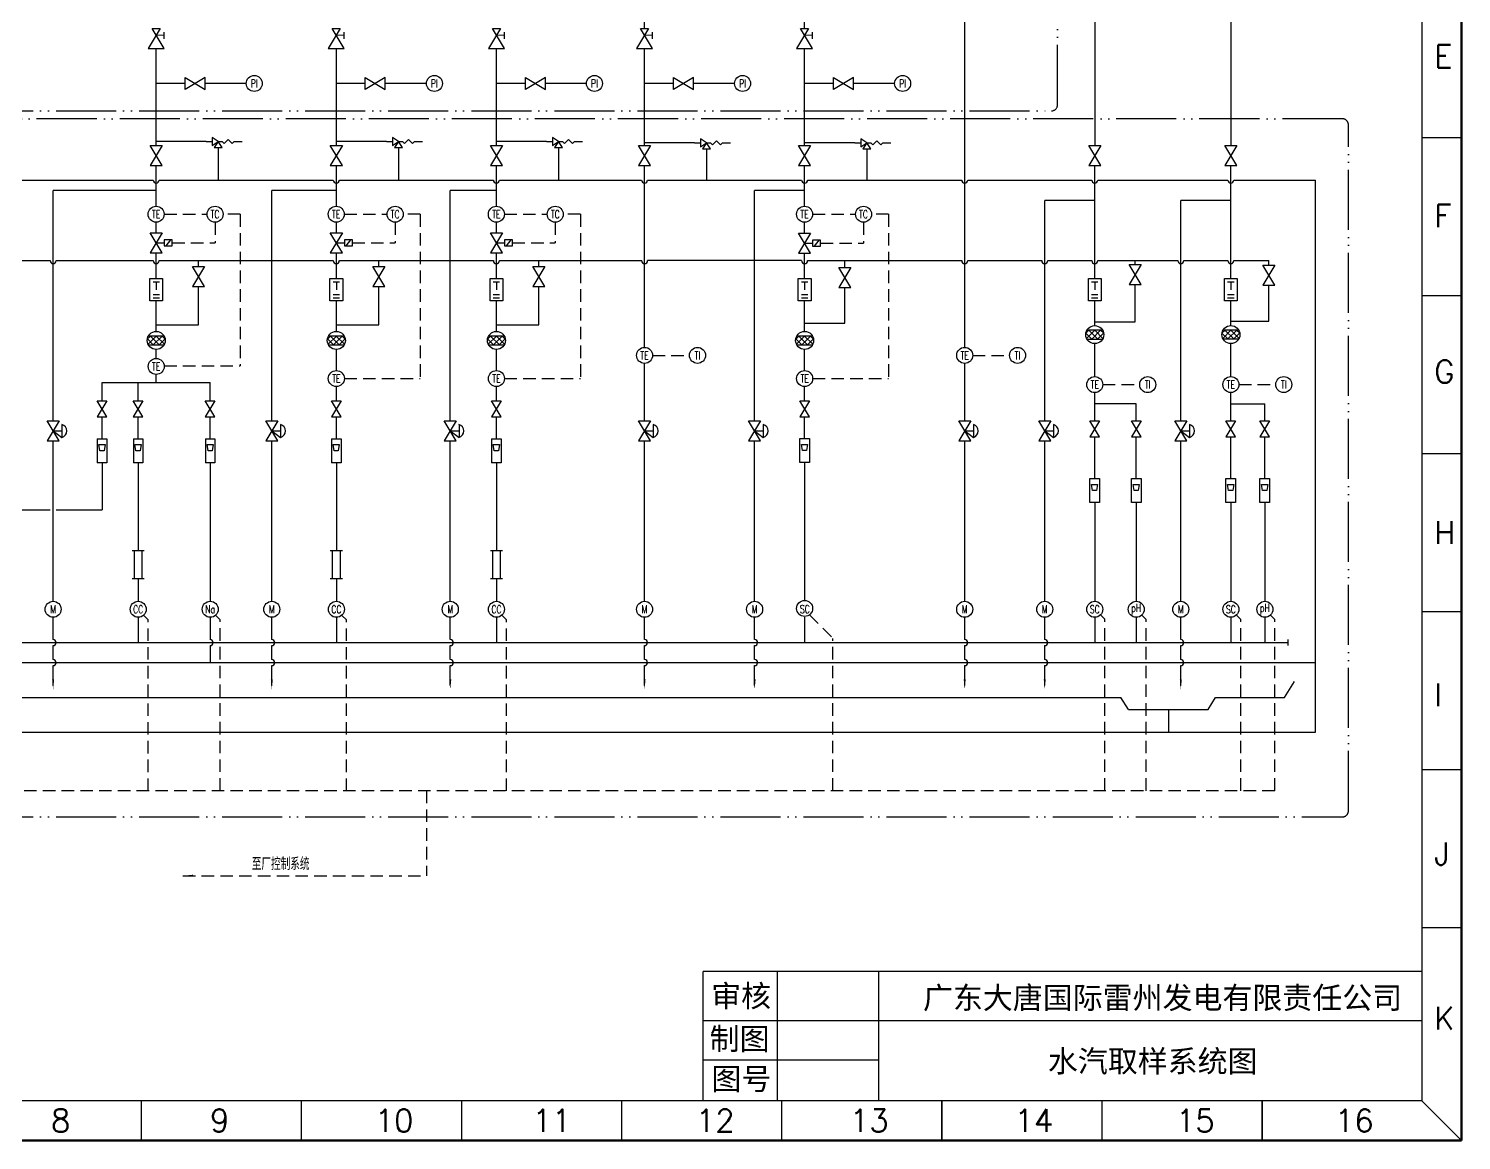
# Model space of a CAD drawing. Extents: x 2841 to 3896, y -1237 to -503.
# Drawn here: x 3323 to 3896, y -1237 to -792 of the extents above; entities that cross this region are included whole.
import ezdxf
from ezdxf.enums import TextEntityAlignment as Align

# ---------------------------------------------------------------- set-up
doc = ezdxf.new("R2010")
doc.units = 0
doc.header["$LTSCALE"] = 10
doc.header["$MEASUREMENT"] = 0
for name, pattern in [('ACAD_ISO05W100', [33, 24, -3, 0, -3, 0, -3]), ('F', [0.75, 0.5, -0.25]), ('K', [2.5, 1.25, -0.25, 0.25, -0.25, 0.25, -0.25])]:
    doc.linetypes.add(name, pattern=pattern)
doc.layers.get('0').update_dxf_attribs({"linetype": 'CONTINUOUS'})
for name, color, linetype in [('01', 7, 'CONTINUOUS'), ('04', 7, 'F'), ('07', 7, 'K'), ('11', 7, 'CONTINUOUS')]:
    doc.layers.add(name, color=color, linetype=linetype)
doc.styles.add('HZ', font='geditxt.shx', dxfattribs={"width": 0.7, "bigfont": 'hztxt1.shx'})
doc.styles.add('样式 1', font='SIMFANG.TTF', dxfattribs={"height": 2})
doc.styles.add('样式 2', font='txt.shx', dxfattribs={"height": 2})

# ---------------------------------------------------------------- blocks, each defined once
blk = doc.blocks.new('SZYF')
for p, q in [((-3, 10), (3, 10)), ((3, 10), (-3, 0)), ((3, 0), (-3, 10)), ((-3, 0), (3, 0))]:
    blk.add_line(p, q)
blk = doc.blocks.new('SLZZ')
for p, q in [((-3, 14), (3, 14)), ((-2, 14), (-2, 0)), ((2, 0), (2, 14)), ((-3, 0), (3, 0))]:
    blk.add_line(p, q)
blk = doc.blocks.new('SJYFL')
for p, q in [((2, 10), (-4, 0)), ((4, 0), (-2, 10)), ((-2, 10), (2, 10)), ((3.79, 8.29), (3.79, 4.89)), ((-4, 0), (4, 0)), ((3.79, 6.65), (0, 6.67))]:
    blk.add_line(p, q)
blk = doc.blocks.new('SAQF')
for p, q in [((-6, 0), (-3, 0)), ((-3, 2), (-3, -2)), ((0, 0), (-3, 2)), ((-3, -2), (0, 0)), ((0, 0), (-2, -3)), ((0, 0), (2, 0)), ((2, -3), (0, 0)), ((2, 0), (3, -1)), ((3, -1), (5, 1)), ((5, 1), (7, -1)), ((7, -1), (8, 0)), ((8, 0), (12, 0)), ((-2, -3), (2, -3)), ((0, -3), (0, -5))]:
    blk.add_line(p, q)

msp = doc.modelspace()

# ---------------------------------------------------------------- linework, layer by layer
at = {"color": 7, "linetype": 'ByBlock', "lineweight": 50}
for p, q in [((3896.23, -503.5), (3896.23, -1236.66)), ((3896.23, -1236.66), (2840.73, -1236.66))]:
    msp.add_line(p, q, dxfattribs=at)
at = {"color": 7, "linetype": 'ByBlock', "lineweight": 30}
for p, q in [((3880.43, -519.3), (3880.43, -1220.86)), ((3880.43, -1169.12), (3593.09, -1169.12)), ((3880.43, -1220.86), (2856.53, -1220.86))]:
    msp.add_line(p, q, dxfattribs=at)
at = {"color": 0}
for p, q in [((3468.88, -835.61), (3468.88, -838.81)), ((3471.28, -837.21), (3468.88, -835.61)), ((3532.88, -835.61), (3532.88, -838.81)), ((3535.28, -837.21), (3532.88, -835.61)), ((3466.48, -837.21), (3468.88, -837.21)), ((3468.88, -838.81), (3471.28, -837.21)), ((3471.28, -837.21), (3469.68, -839.61)), ((3469.68, -839.61), (3472.88, -839.61)), ((3471.28, -837.21), (3472.88, -837.21)), ((3472.88, -839.61), (3471.28, -837.21)), ((3471.28, -839.61), (3471.28, -841.21)), ((3472.88, -837.21), (3473.68, -838.01)), ((3473.68, -838.01), (3475.28, -836.41)), ((3475.28, -836.41), (3476.88, -838.01)), ((3476.88, -838.01), (3477.68, -837.21)), ((3477.68, -837.21), (3480.88, -837.21)), ((3530.48, -837.21), (3532.88, -837.21)), ((3532.88, -838.81), (3535.28, -837.21)), ((3535.28, -837.21), (3533.68, -839.61)), ((3533.68, -839.61), (3536.88, -839.61)), ((3535.28, -837.21), (3536.88, -837.21)), ((3536.88, -839.61), (3535.28, -837.21)), ((3535.28, -839.61), (3535.28, -841.21)), ((3536.88, -837.21), (3537.68, -838.01)), ((3537.68, -838.01), (3539.28, -836.41)), ((3539.28, -836.41), (3540.88, -838.01)), ((3540.88, -838.01), (3541.68, -837.21)), ((3541.68, -837.21), (3544.88, -837.21)), ((3271.67, -852.61), (3373.27, -852.61)), ((3375.67, -852.61), (3445.28, -852.61)), ((3447.68, -852.61), (3509.28, -852.61)), ((3511.68, -852.61), (3568.5, -852.61)), ((3570.9, -852.61), (3632.48, -852.61)), ((3634.88, -852.61), (3696.48, -852.61)), ((3698.88, -852.61), (3748.48, -852.61)), ((3750.88, -852.61), (3802.88, -852.61)), ((3805.28, -852.61), (3837.97, -852.61)), ((3418.29, -948.91), (3423.09, -948.91)), ((3423.09, -948.91), (3418.29, -956.91)), ((3423.09, -956.91), (3418.29, -948.91)), ((3418.29, -956.91), (3423.09, -956.91)), ((3444.08, -1000.8), (3448.88, -1000.8)), ((3444.88, -1000.8), (3444.88, -1012)), ((3448.08, -1012), (3448.08, -1000.8)), ((3444.08, -1012), (3448.88, -1012)), ((3634.26, -1188.7), (3879.95, -1188.7))]:
    msp.add_line(p, q, dxfattribs=at)
at = {"color": 7, "linetype": 'ByBlock', "lineweight": -3}
for p, q in [((3896.23, -835.67), (3880.43, -835.67)), ((3896.23, -898.88), (3880.43, -898.88)), ((3896.23, -962.08), (3880.43, -962.08)), ((3896.23, -1025.28), (3880.43, -1025.28)), ((3896.23, -1088.49), (3880.43, -1088.49)), ((3896.23, -1151.69), (3880.43, -1151.69)), ((3368.48, -1220.86), (3368.48, -1236.66)), ((3432.47, -1220.86), (3432.47, -1236.66)), ((3496.46, -1220.86), (3496.46, -1236.66)), ((3560.46, -1220.86), (3560.46, -1236.66)), ((3624.45, -1220.86), (3624.45, -1236.66)), ((3624.45, -1220.86), (3624.45, -1236.66)), ((3688.44, -1220.86), (3688.44, -1236.66)), ((3688.55, -1220.86), (3688.55, -1236.66)), ((3752.44, -1220.86), (3752.44, -1236.66)), ((3752.54, -1220.86), (3752.54, -1236.66)), ((3816.43, -1220.86), (3816.43, -1236.66)), ((3816.54, -1220.86), (3816.54, -1236.66)), ((3880.43, -1220.86), (3896.23, -1236.66))]:
    msp.add_line(p, q, dxfattribs=at)
at = {"color": 4}
for p, q in [((3271.67, -884.79), (3332.07, -884.79)), ((3334.47, -884.79), (3373.27, -884.79)), ((3375.67, -884.79), (3445.28, -884.79)), ((3391.43, -887.09), (3391.43, -884.79)), ((3447.68, -884.79), (3509.28, -884.79)), ((3463.44, -887.09), (3463.44, -884.79)), ((3511.68, -884.79), (3568.55, -884.79)), ((3527.44, -887.09), (3527.44, -884.79)), ((3632.48, -884.8), (3570.93, -884.8)), ((3634.88, -884.8), (3696.48, -884.8)), ((3649.75, -887.54), (3649.75, -884.8)), ((3698.88, -884.8), (3728.48, -884.8)), ((3730.88, -884.8), (3748.48, -884.8)), ((3750.88, -884.8), (3782.88, -884.8)), ((3765.83, -886.37), (3765.83, -884.8)), ((3785.28, -884.8), (3802.88, -884.8)), ((3805.28, -884.8), (3819.28, -884.8)), ((3819.28, -886.57), (3819.28, -884.8)), ((3391.43, -910.51), (3391.43, -895.09)), ((3463.44, -910.51), (3463.44, -895.09)), ((3527.44, -910.51), (3527.44, -895.09)), ((3649.75, -909.86), (3649.75, -895.54)), ((3765.83, -909.23), (3765.83, -894.37)), ((3819.28, -909.06), (3819.28, -894.57)), ((3374.47, -910.51), (3391.43, -910.51)), ((3446.48, -910.51), (3463.44, -910.51)), ((3510.48, -910.51), (3527.44, -910.51)), ((3633.7, -909.86), (3649.75, -909.86)), ((3749.68, -909.23), (3765.83, -909.23)), ((3804.08, -909.06), (3819.28, -909.06))]:
    msp.add_line(p, q, dxfattribs=at)
at = {"color": 0, "linetype": 'ByBlock', "lineweight": 30}
msp.add_line((3593.09, -1220.86), (3593.09, -1169.12), dxfattribs=at)
at = {"color": 0, "linetype": 'ByBlock'}
for p, q in [((3622.87, -1220.86), (3622.87, -1169.12)), ((3663.39, -1220.86), (3663.39, -1169.12)), ((3593.09, -1188.7), (3880.43, -1188.7)), ((3593.09, -1204.42), (3663.33, -1204.42))]:
    msp.add_line(p, q, dxfattribs=at)
at = {"color": 0, "lineweight": 30}
msp.add_line((3880.43, -1169.12), (3880.43, -1220.86), dxfattribs=at)
at = {"color": 0}
for centre in [(3374.47, -852.61), (3446.47, -852.61), (3510.48, -852.61), (3569.7, -852.61), (3633.68, -852.61), (3697.68, -852.61), (3749.68, -852.61), (3804.08, -852.61)]:
    msp.add_arc(centre, 1.2, 180, 0, dxfattribs=at)
at = {"color": 4}
for centre in [(3333.27, -884.79), (3374.47, -884.79), (3446.47, -884.79), (3510.48, -884.79), (3569.73, -884.8), (3633.68, -884.8), (3697.68, -884.8), (3729.68, -884.8), (3749.68, -884.8), (3784.08, -884.8), (3804.08, -884.8)]:
    msp.add_arc(centre, 1.2, 180, 0, dxfattribs=at)
at = {"layer": '01', "color": 0}
for p, q in [((3837.97, -1073.39), (3837.97, -852.61)), ((3371.91, -900.94), (3371.91, -891.98)), ((3371.91, -891.98), (3377.03, -891.98)), ((3373.19, -893.26), (3375.75, -893.26)), ((3374.47, -893.26), (3374.47, -896.46)), ((3377.03, -891.98), (3377.03, -900.94)), ((3443.92, -900.94), (3443.92, -891.98)), ((3443.92, -891.98), (3449.04, -891.98)), ((3445.2, -893.26), (3447.76, -893.26)), ((3446.48, -893.26), (3446.48, -896.46)), ((3449.04, -891.98), (3449.04, -900.94)), ((3507.92, -900.94), (3507.92, -891.98)), ((3507.92, -891.98), (3513.04, -891.98)), ((3509.2, -893.26), (3511.76, -893.26)), ((3510.48, -893.26), (3510.48, -896.46)), ((3513.04, -891.98), (3513.04, -900.94)), ((3631.14, -900.94), (3631.14, -891.98)), ((3631.14, -891.98), (3636.26, -891.98)), ((3632.42, -893.26), (3634.98, -893.26)), ((3633.7, -893.26), (3633.7, -896.46)), ((3636.26, -891.98), (3636.26, -900.94)), ((3747.12, -900.94), (3747.12, -891.98)), ((3747.12, -891.98), (3752.24, -891.98)), ((3748.4, -893.26), (3750.96, -893.26)), ((3749.68, -893.26), (3749.68, -896.46)), ((3752.24, -891.98), (3752.24, -900.94)), ((3801.52, -900.94), (3801.52, -891.98)), ((3801.52, -891.98), (3806.64, -891.98)), ((3802.8, -893.26), (3805.36, -893.26)), ((3804.08, -893.26), (3804.08, -896.46)), ((3806.64, -891.98), (3806.64, -900.94)), ((3373.19, -898.38), (3375.75, -898.38)), ((3445.2, -898.38), (3447.76, -898.38)), ((3509.2, -898.38), (3511.76, -898.38)), ((3632.42, -898.38), (3634.98, -898.38)), ((3748.4, -898.38), (3750.96, -898.38)), ((3802.8, -898.38), (3805.36, -898.38)), ((3377.03, -900.94), (3371.91, -900.94)), ((3373.19, -899.66), (3375.75, -899.66)), ((3449.04, -900.94), (3443.92, -900.94)), ((3445.2, -899.66), (3447.76, -899.66)), ((3513.04, -900.94), (3507.92, -900.94)), ((3509.2, -899.66), (3511.76, -899.66)), ((3636.26, -900.94), (3631.14, -900.94)), ((3632.42, -899.66), (3634.98, -899.66)), ((3752.24, -900.94), (3747.12, -900.94)), ((3748.4, -899.66), (3750.96, -899.66)), ((3806.64, -900.94), (3801.52, -900.94)), ((3802.8, -899.66), (3805.36, -899.66)), ((3826.88, -1036.39), (3826.88, -1038.79)), ((2982.73, -1037.59), (3826.88, -1037.59)), ((2990.82, -1045.59), (3837.97, -1045.59)), ((3825.59, -1059.49), (3829.59, -1053.09)), ((3022.2, -1059.49), (3760.16, -1059.49)), ((3763.2, -1064.36), (3760.16, -1059.49)), ((3794.97, -1064.36), (3798.01, -1059.49)), ((3798.01, -1059.49), (3825.59, -1059.49)), ((3763.2, -1064.36), (3794.97, -1064.36)), ((3779.09, -1064.36), (3779.09, -1073.39)), ((2934.28, -1073.39), (3837.97, -1073.39))]:
    msp.add_line(p, q, dxfattribs=at)
at = {"layer": '04', "color": 0}
for p, q in [((3377.65, -866.26), (3394.8, -866.26)), ((3398, -869.46), (3398, -877.75)), ((3408.06, -866.26), (3401.2, -866.26)), ((3408.06, -866.26), (3408.06, -926.83)), ((3449.65, -866.26), (3466.8, -866.26)), ((3470, -869.46), (3470, -877.75)), ((3480.06, -866.26), (3473.2, -866.26)), ((3480.06, -866.26), (3480.06, -931.97)), ((3513.65, -866.26), (3530.8, -866.26)), ((3534, -869.46), (3534, -877.75)), ((3544.06, -866.26), (3537.2, -866.26)), ((3544.06, -866.26), (3544.06, -931.97)), ((3636.88, -866.26), (3654.03, -866.26)), ((3657.23, -869.46), (3657.23, -877.76)), ((3667.28, -866.26), (3660.43, -866.26)), ((3667.28, -866.26), (3667.28, -931.97)), ((3380.87, -877.75), (3398, -877.75)), ((3452.88, -877.75), (3470, -877.75)), ((3516.88, -877.75), (3534, -877.75)), ((3640.1, -877.76), (3657.23, -877.76)), ((3377.67, -926.83), (3408.06, -926.83)), ((3572.9, -922.69), (3587.66, -922.69)), ((3700.88, -922.69), (3715.63, -922.69)), ((3449.68, -931.97), (3480.06, -931.97)), ((3513.68, -931.97), (3544.06, -931.97)), ((3636.9, -931.97), (3667.28, -931.97)), ((3752.88, -934.41), (3767.63, -934.41)), ((3807.28, -934.38), (3822.03, -934.38))]:
    msp.add_line(p, q, dxfattribs=at)
at = {"layer": '04', "color": 6}
for p, q in [((3369.51, -1026.72), (3371.25, -1028.46)), ((3371.25, -1096.88), (3371.25, -1028.46)), ((3398.31, -1026.72), (3400.05, -1028.46)), ((3400.05, -1096.82), (3400.05, -1028.46)), ((3448.74, -1026.72), (3450.48, -1028.46)), ((3450.48, -1096.88), (3450.48, -1028.46)), ((3512.74, -1026.72), (3514.48, -1028.46)), ((3514.48, -1096.88), (3514.48, -1028.46)), ((3635.64, -1026.43), (3644.96, -1035.88)), ((3751.91, -1026.45), (3753.65, -1028.19)), ((3753.65, -1096.82), (3753.65, -1028.19)), ((3768.51, -1026.57), (3770.25, -1028.3)), ((3770.25, -1096.82), (3770.25, -1028.3)), ((3806.31, -1026.57), (3808.05, -1028.3)), ((3808.05, -1096.82), (3808.05, -1028.3)), ((3819.91, -1026.57), (3821.65, -1028.3)), ((3821.65, -1096.82), (3821.65, -1028.3)), ((3644.96, -1096.82), (3644.96, -1035.88)), ((3821.65, -1096.82), (2928.33, -1096.82)), ((3482.53, -1096.82), (3482.53, -1130.83)), ((3385.13, -1130.83), (3482.53, -1130.83))]:
    msp.add_line(p, q, dxfattribs=at)
msp.add_lwpolyline([(3389.13, -1130.83, 0.8, 0, 0), (3385.13, -1130.83, 0, 0, 0)], format="xyseb", dxfattribs=at)
at = {"layer": '07', "color": 0, "linetype": 'ACAD_ISO05W100', "ltscale": 0.1}
for p, q in [((3734.81, -822.48), (3734.85, -646.96)), ((2936.05, -824.87), (3732.41, -824.88))]:
    msp.add_line(p, q, dxfattribs=at)
msp.add_lwpolyline([(2936.05, -1107.28), (3848.68, -1107.28, 0.414214), (3851.08, -1104.88), (3851.08, -830.48, 0.414214), (3848.68, -828.08), (2936.05, -828.08, 0.414214), (2933.65, -830.48), (2933.65, -1104.88, 0.414214)], format="xyb", close=True, dxfattribs=at)
at = {"layer": '07', "color": 0}
msp.add_arc((3732.41, -822.48), 2.4, 270.0735, 0, dxfattribs=at)
at = {"layer": '11', "color": 3}
for p, q in [((3749.68, -630.15), (3749.68, -838.77)), ((3804.08, -630.15), (3804.08, -838.77)), ((3569.68, -792.02), (3569.68, -765.62)), ((3633.68, -792.02), (3633.68, -765.62)), ((3697.68, -919.49), (3697.68, -765.62)), ((3374.48, -838.76), (3374.48, -800.02)), ((3446.48, -838.76), (3446.48, -800.02)), ((3510.48, -838.76), (3510.48, -800.02)), ((3569.7, -838.77), (3569.7, -800.02)), ((3633.7, -838.77), (3633.7, -800.02)), ((3374.47, -863.06), (3374.47, -846.76)), ((3446.48, -863.06), (3446.48, -846.76)), ((3510.48, -863.06), (3510.48, -846.76)), ((3569.7, -919.49), (3569.7, -846.77)), ((3633.7, -863.06), (3633.7, -846.77)), ((3749.68, -891.98), (3749.68, -846.77)), ((3804.08, -891.98), (3804.08, -846.77)), ((3333.27, -948.91), (3333.27, -856.82)), ((3374.47, -856.82), (3333.27, -856.82)), ((3446.48, -856.82), (3420.69, -856.82)), ((3420.69, -948.91), (3420.69, -856.82)), ((3510.48, -856.82), (3492.04, -856.82)), ((3492.04, -948.91), (3492.04, -856.82)), ((3613.7, -948.92), (3613.7, -856.82)), ((3633.7, -856.82), (3613.7, -856.82)), ((3729.68, -948.92), (3729.68, -860.82)), ((3749.68, -860.82), (3729.68, -860.82)), ((3784.08, -948.92), (3784.08, -860.82)), ((3804.08, -860.82), (3784.08, -860.82)), ((3633.7, -913.13), (3633.7, -900.94)), ((3749.68, -910.81), (3749.68, -900.94)), ((3633.7, -928.77), (3633.7, -920.33)), ((3749.68, -931.21), (3749.68, -918.01)), ((3804.08, -931.18), (3804.08, -917.98)), ((3569.7, -948.92), (3569.7, -925.89)), ((3697.68, -948.92), (3697.68, -925.89)), ((3352.85, -933.51), (3396.05, -933.51)), ((3352.85, -940.91), (3352.85, -933.51)), ((3367.25, -940.91), (3367.25, -933.51)), ((3374.47, -933.51), (3374.47, -930.31)), ((3396.05, -940.91), (3396.05, -933.51)), ((3633.7, -940.92), (3633.7, -935.17)), ((3749.68, -948.92), (3749.68, -937.61)), ((3804.08, -948.92), (3804.08, -937.58)), ((3766.27, -942.13), (3749.68, -942.13)), ((3766.27, -948.92), (3766.27, -942.13)), ((3804.08, -942.13), (3817.68, -942.13)), ((3817.68, -948.92), (3817.68, -942.13)), ((3352.85, -956.05), (3352.85, -947.31)), ((3367.25, -956.05), (3367.25, -947.31)), ((3396.05, -956.05), (3396.05, -947.31)), ((3633.7, -955.99), (3633.7, -947.32)), ((3749.68, -971.99), (3749.68, -955.32)), ((3766.27, -971.99), (3766.27, -955.32)), ((3804.08, -971.99), (3804.08, -955.32)), ((3817.68, -971.99), (3817.68, -955.32)), ((3333.27, -1021.06), (3333.27, -956.91)), ((3420.69, -1021.06), (3420.69, -956.91)), ((3492.04, -1021.06), (3492.04, -956.91)), ((3569.7, -1021.07), (3569.7, -956.92)), ((3613.7, -1021.07), (3613.7, -956.92)), ((3697.68, -1021.07), (3697.68, -956.92)), ((3729.68, -1021.07), (3729.68, -956.92)), ((3784.08, -1021.07), (3784.08, -956.92)), ((3352.85, -965.65), (3352.85, -984.47)), ((3367.25, -965.65), (3367.25, -1000.8)), ((3396.05, -965.65), (3396.05, -1021.06)), ((3633.68, -965.59), (3633.68, -1020.7)), ((3290.87, -984.47), (3332.07, -984.47)), ((3334.47, -984.47), (3352.85, -984.47)), ((3749.65, -981.59), (3749.65, -1021.07)), ((3766.25, -981.59), (3766.25, -1021.07)), ((3804.05, -981.59), (3804.05, -1021.07)), ((3817.65, -981.59), (3817.65, -1021.07)), ((3333.27, -1036.39), (3333.27, -1027.46)), ((3420.69, -1036.39), (3420.69, -1027.46)), ((3492.04, -1036.39), (3492.04, -1027.46)), ((3569.7, -1036.39), (3569.7, -1027.47)), ((3613.7, -1036.39), (3613.7, -1027.47)), ((3633.68, -1027.47), (3633.68, -1037.59)), ((3697.68, -1036.39), (3697.68, -1027.47)), ((3729.68, -1036.39), (3729.68, -1027.47)), ((3784.08, -1036.39), (3784.08, -1027.47)), ((3333.27, -1044.39), (3333.27, -1038.79)), ((3420.69, -1044.39), (3420.69, -1038.79)), ((3492.04, -1044.39), (3492.04, -1038.79)), ((3569.7, -1044.39), (3569.7, -1038.79)), ((3613.7, -1044.39), (3613.7, -1038.79)), ((3697.68, -1044.39), (3697.68, -1038.79)), ((3729.68, -1044.39), (3729.68, -1038.79)), ((3784.08, -1044.39), (3784.08, -1038.79)), ((3333.27, -1054.69), (3333.27, -1046.79)), ((3420.69, -1054.69), (3420.69, -1046.79)), ((3492.04, -1054.69), (3492.04, -1046.79)), ((3569.7, -1054.69), (3569.7, -1046.79)), ((3613.7, -1054.69), (3613.7, -1046.79)), ((3697.68, -1054.69), (3697.68, -1046.79)), ((3729.68, -1054.69), (3729.68, -1046.79)), ((3784.08, -1054.69), (3784.08, -1046.79))]:
    msp.add_line(p, q, dxfattribs=at)
at = {"layer": '11', "color": 0}
for p, q in [((3394.05, -811.54), (3386.05, -816.34)), ((3386.05, -811.54), (3394.05, -816.34)), ((3386.05, -816.34), (3386.05, -811.54)), ((3394.05, -816.34), (3394.05, -811.54)), ((3458.05, -811.54), (3466.05, -816.34)), ((3466.05, -811.54), (3458.05, -816.34)), ((3458.05, -816.34), (3458.05, -811.54)), ((3466.05, -816.34), (3466.05, -811.54)), ((3530.05, -811.54), (3522.05, -816.34)), ((3522.05, -811.54), (3530.05, -816.34)), ((3522.05, -816.34), (3522.05, -811.54)), ((3530.05, -816.34), (3530.05, -811.54)), ((3581.25, -811.55), (3589.25, -816.35)), ((3589.25, -811.55), (3581.25, -816.35)), ((3581.25, -816.35), (3581.25, -811.55)), ((3589.25, -816.35), (3589.25, -811.55)), ((3645.25, -811.55), (3653.25, -816.35)), ((3653.25, -811.55), (3645.25, -816.35)), ((3645.25, -816.35), (3645.25, -811.55)), ((3653.25, -816.35), (3653.25, -811.55)), ((3386.05, -813.94), (3374.48, -813.94)), ((3410.48, -813.94), (3394.05, -813.94)), ((3458.05, -813.94), (3446.48, -813.94)), ((3482.48, -813.94), (3466.05, -813.94)), ((3522.05, -813.94), (3510.48, -813.94)), ((3546.48, -813.94), (3530.05, -813.94)), ((3581.25, -813.95), (3569.68, -813.95)), ((3605.68, -813.95), (3589.25, -813.95)), ((3645.25, -813.95), (3633.68, -813.95)), ((3669.68, -813.95), (3653.25, -813.95)), ((3372.07, -838.76), (3376.87, -838.76)), ((3376.87, -846.76), (3372.07, -838.76)), ((3376.87, -838.76), (3372.07, -846.76)), ((3394.47, -837.21), (3374.47, -837.21)), ((3399.27, -841.21), (3399.27, -852.61)), ((3444.08, -838.76), (3448.88, -838.76)), ((3448.88, -846.76), (3444.08, -838.76)), ((3448.88, -838.76), (3444.08, -846.76)), ((3466.48, -837.21), (3446.48, -837.21)), ((3471.28, -841.21), (3471.28, -852.61)), ((3508.08, -838.76), (3512.88, -838.76)), ((3512.88, -846.76), (3508.08, -838.76)), ((3512.88, -838.76), (3508.08, -846.76)), ((3530.48, -837.21), (3510.48, -837.21)), ((3535.28, -841.21), (3535.28, -852.61)), ((3572.1, -838.77), (3567.3, -846.77)), ((3572.1, -846.77), (3567.3, -838.77)), ((3567.3, -838.77), (3572.1, -838.77)), ((3589.7, -837.71), (3569.7, -837.71)), ((3594.5, -841.71), (3594.5, -852.61)), ((3636.1, -838.77), (3631.3, -846.77)), ((3636.1, -846.77), (3631.3, -838.77)), ((3631.3, -838.77), (3636.1, -838.77)), ((3653.7, -837.71), (3633.7, -837.71)), ((3658.5, -841.71), (3658.5, -852.61)), ((3747.28, -838.77), (3752.08, -838.77)), ((3752.08, -838.77), (3747.28, -846.77)), ((3752.08, -846.77), (3747.28, -838.77)), ((3801.68, -838.77), (3806.48, -838.77)), ((3806.48, -846.77), (3801.68, -838.77)), ((3806.48, -838.77), (3801.68, -846.77)), ((3372.07, -846.76), (3376.87, -846.76)), ((3444.08, -846.76), (3448.88, -846.76)), ((3508.08, -846.76), (3512.88, -846.76)), ((3567.3, -846.77), (3572.1, -846.77)), ((3569.7, -863.06), (3569.7, -846.77)), ((3631.3, -846.77), (3636.1, -846.77)), ((3747.28, -846.77), (3752.08, -846.77)), ((3801.68, -846.77), (3806.48, -846.77)), ((3374.47, -873.75), (3374.47, -869.46)), ((3446.48, -873.75), (3446.48, -869.46)), ((3510.48, -873.75), (3510.48, -869.46)), ((3633.7, -873.76), (3633.7, -869.46)), ((3374.47, -877.75), (3377.67, -877.75)), ((3374.47, -891.98), (3374.47, -881.75)), ((3380.87, -876.55), (3377.67, -876.55)), ((3377.67, -876.55), (3377.67, -878.95)), ((3377.67, -878.95), (3380.87, -878.95)), ((3380.19, -876.55), (3378.31, -878.95)), ((3380.87, -878.95), (3380.87, -876.55)), ((3446.48, -877.75), (3449.68, -877.75)), ((3446.48, -891.98), (3446.48, -881.75)), ((3452.88, -876.55), (3449.68, -876.55)), ((3449.68, -876.55), (3449.68, -878.95)), ((3449.68, -878.95), (3452.88, -878.95)), ((3452.19, -876.55), (3450.31, -878.95)), ((3452.88, -878.95), (3452.88, -876.55)), ((3510.48, -877.75), (3513.68, -877.75)), ((3510.48, -891.98), (3510.48, -881.75)), ((3516.88, -876.55), (3513.68, -876.55)), ((3513.68, -876.55), (3513.68, -878.95)), ((3513.68, -878.95), (3516.88, -878.95)), ((3516.19, -876.55), (3514.31, -878.95)), ((3516.88, -878.95), (3516.88, -876.55)), ((3633.7, -877.76), (3636.9, -877.76)), ((3633.7, -891.98), (3633.7, -881.76)), ((3640.1, -876.56), (3636.9, -876.56)), ((3636.9, -876.56), (3636.9, -878.96)), ((3636.9, -878.96), (3640.1, -878.96)), ((3639.41, -876.56), (3637.53, -878.96)), ((3640.1, -878.96), (3640.1, -876.56)), ((3389.03, -887.09), (3393.83, -887.09)), ((3393.83, -887.09), (3389.03, -895.09)), ((3393.83, -895.09), (3389.03, -887.09)), ((3461.04, -887.09), (3465.84, -887.09)), ((3465.84, -887.09), (3461.04, -895.09)), ((3465.84, -895.09), (3461.04, -887.09)), ((3525.04, -887.09), (3529.84, -887.09)), ((3529.84, -887.09), (3525.04, -895.09)), ((3529.84, -895.09), (3525.04, -887.09)), ((3652.15, -887.54), (3647.35, -895.54)), ((3652.15, -895.54), (3647.35, -887.54)), ((3647.35, -887.54), (3652.15, -887.54)), ((3763.43, -886.37), (3768.23, -886.37)), ((3768.23, -894.37), (3763.43, -886.37)), ((3768.23, -886.37), (3763.43, -894.37)), ((3816.88, -886.57), (3821.68, -886.57)), ((3821.68, -886.57), (3816.88, -894.57)), ((3821.68, -894.57), (3816.88, -886.57)), ((3389.03, -895.09), (3393.83, -895.09)), ((3461.04, -895.09), (3465.84, -895.09)), ((3525.04, -895.09), (3529.84, -895.09)), ((3647.35, -895.54), (3652.15, -895.54)), ((3763.43, -894.37), (3768.23, -894.37)), ((3816.88, -894.57), (3821.68, -894.57)), ((3374.47, -913.12), (3374.47, -900.94)), ((3446.48, -913.12), (3446.48, -900.94)), ((3510.48, -913.12), (3510.48, -900.94)), ((3804.08, -910.78), (3804.08, -900.94)), ((3370.91, -916.19), (3372.14, -914.96)), ((3373.32, -918.48), (3370.93, -916.09)), ((3371.21, -918.23), (3374.48, -914.96)), ((3377.61, -914.96), (3371.33, -914.96)), ((3375.65, -918.48), (3372.13, -914.96)), ((3373.29, -918.48), (3376.81, -914.96)), ((3377.74, -918.24), (3374.47, -914.96)), ((3375.62, -918.48), (3378.02, -916.09)), ((3378.04, -916.2), (3376.8, -914.96)), ((3442.91, -916.19), (3444.15, -914.96)), ((3445.32, -918.48), (3442.93, -916.09)), ((3443.21, -918.23), (3446.48, -914.96)), ((3449.62, -914.96), (3443.33, -914.96)), ((3447.65, -918.48), (3444.13, -914.96)), ((3445.29, -918.48), (3448.81, -914.96)), ((3449.74, -918.24), (3446.47, -914.96)), ((3447.63, -918.48), (3450.02, -916.09)), ((3450.04, -916.2), (3448.8, -914.96)), ((3506.92, -916.19), (3508.15, -914.96)), ((3509.32, -918.48), (3506.93, -916.09)), ((3507.21, -918.23), (3510.48, -914.96)), ((3513.62, -914.96), (3507.34, -914.96)), ((3511.65, -918.48), (3508.13, -914.96)), ((3509.29, -918.48), (3512.81, -914.96)), ((3513.74, -918.24), (3510.47, -914.96)), ((3511.63, -918.48), (3514.02, -916.09)), ((3514.04, -916.2), (3512.8, -914.96)), ((3630.14, -916.2), (3631.37, -914.97)), ((3632.55, -918.49), (3630.16, -916.1)), ((3630.43, -918.24), (3633.7, -914.97)), ((3636.84, -914.97), (3630.56, -914.97)), ((3634.88, -918.49), (3631.36, -914.97)), ((3632.52, -918.49), (3636.04, -914.97)), ((3636.97, -918.24), (3633.69, -914.97)), ((3634.85, -918.49), (3637.24, -916.09)), ((3637.26, -916.2), (3636.03, -914.97)), ((3746.12, -913.88), (3747.35, -912.65)), ((3748.52, -916.17), (3746.13, -913.78)), ((3746.41, -915.92), (3749.68, -912.65)), ((3752.82, -912.65), (3746.54, -912.65)), ((3746.54, -916.17), (3752.82, -916.17)), ((3750.85, -916.17), (3747.33, -912.65)), ((3748.49, -916.17), (3752.01, -912.65)), ((3752.94, -915.92), (3749.67, -912.65)), ((3750.83, -916.17), (3753.22, -913.77)), ((3753.24, -913.88), (3752, -912.65)), ((3800.52, -913.85), (3801.75, -912.62)), ((3802.92, -916.14), (3800.53, -913.75)), ((3800.81, -915.89), (3804.08, -912.62)), ((3807.22, -912.62), (3800.94, -912.62)), ((3800.94, -916.14), (3807.22, -916.14)), ((3805.25, -916.14), (3801.73, -912.62)), ((3802.89, -916.14), (3806.41, -912.62)), ((3807.34, -915.89), (3804.07, -912.62)), ((3805.23, -916.14), (3807.62, -913.74)), ((3807.64, -913.85), (3806.4, -912.62)), ((3371.33, -918.48), (3377.61, -918.48)), ((3374.47, -923.91), (3374.47, -920.32)), ((3374.47, -923.91), (3374.47, -921.03)), ((3443.33, -918.48), (3449.62, -918.48)), ((3446.48, -928.77), (3446.48, -920.32)), ((3507.34, -918.48), (3513.62, -918.48)), ((3510.48, -928.77), (3510.48, -920.32)), ((3630.56, -918.49), (3636.84, -918.49)), ((3492.04, -948.91), (3492.04, -925.89)), ((3446.48, -940.91), (3446.48, -935.17)), ((3510.48, -940.91), (3510.48, -935.17)), ((3336.75, -950.34), (3336.75, -955.48)), ((3424.17, -950.34), (3424.17, -955.48)), ((3446.48, -956.05), (3446.48, -947.31)), ((3495.52, -950.34), (3495.52, -955.48)), ((3510.48, -956.05), (3510.48, -947.31)), ((3573.18, -950.35), (3573.18, -955.48)), ((3617.18, -950.35), (3617.18, -955.48)), ((3701.15, -950.35), (3701.15, -955.48)), ((3733.15, -950.35), (3733.15, -955.48)), ((3787.55, -950.35), (3787.55, -955.48)), ((3333.27, -952.91), (3336.75, -955.48)), ((3333.27, -952.91), (3336.75, -952.91)), ((3350.93, -956.05), (3350.93, -965.65)), ((3350.93, -956.05), (3354.77, -956.05)), ((3354.77, -956.05), (3354.77, -965.65)), ((3365.33, -956.05), (3369.17, -956.05)), ((3365.33, -956.05), (3365.33, -965.65)), ((3369.17, -956.05), (3369.17, -965.65)), ((3394.13, -956.05), (3397.97, -956.05)), ((3394.13, -956.05), (3394.13, -965.65)), ((3397.97, -956.05), (3397.97, -965.65)), ((3420.69, -952.91), (3424.17, -955.48)), ((3420.69, -952.91), (3424.17, -952.91)), ((3444.56, -956.05), (3448.4, -956.05)), ((3444.56, -956.05), (3444.56, -965.65)), ((3448.4, -956.05), (3448.4, -965.65)), ((3492.04, -952.91), (3495.52, -955.48)), ((3492.04, -952.91), (3495.52, -952.91)), ((3508.56, -956.05), (3512.4, -956.05)), ((3508.56, -956.05), (3508.56, -965.65)), ((3512.4, -956.05), (3512.4, -965.65)), ((3569.7, -952.92), (3573.18, -955.48)), ((3569.7, -952.92), (3573.18, -952.92)), ((3613.7, -952.92), (3617.18, -955.48)), ((3613.7, -952.92), (3617.18, -952.92)), ((3631.76, -955.99), (3635.6, -955.99)), ((3631.76, -965.59), (3631.76, -955.99)), ((3635.6, -955.99), (3635.6, -965.59)), ((3697.68, -952.92), (3701.15, -955.48)), ((3697.68, -952.92), (3701.15, -952.92)), ((3729.68, -952.92), (3733.15, -955.48)), ((3729.68, -952.92), (3733.15, -952.92)), ((3784.08, -952.92), (3787.55, -955.48)), ((3784.08, -952.92), (3787.55, -952.92)), ((3351.58, -958.4), (3354.03, -958.4)), ((3351.99, -960.85), (3351.58, -958.4)), ((3353.62, -960.85), (3351.99, -960.85)), ((3354.03, -958.4), (3353.62, -960.85)), ((3366.39, -960.85), (3365.98, -958.4)), ((3365.98, -958.4), (3368.43, -958.4)), ((3368.02, -960.85), (3366.39, -960.85)), ((3368.43, -958.4), (3368.02, -960.85)), ((3394.78, -958.4), (3397.23, -958.4)), ((3395.19, -960.85), (3394.78, -958.4)), ((3396.82, -960.85), (3395.19, -960.85)), ((3397.23, -958.4), (3396.82, -960.85)), ((3445.62, -960.85), (3445.21, -958.4)), ((3445.21, -958.4), (3447.66, -958.4)), ((3447.25, -960.85), (3445.62, -960.85)), ((3447.66, -958.4), (3447.25, -960.85)), ((3509.62, -960.85), (3509.21, -958.4)), ((3509.21, -958.4), (3511.66, -958.4)), ((3511.25, -960.85), (3509.62, -960.85)), ((3511.66, -958.4), (3511.25, -960.85)), ((3632.41, -958.34), (3634.86, -958.34)), ((3632.82, -960.79), (3632.41, -958.34)), ((3634.45, -960.79), (3632.82, -960.79)), ((3634.86, -958.34), (3634.45, -960.79)), ((3354.77, -965.65), (3350.93, -965.65)), ((3369.17, -965.65), (3365.33, -965.65)), ((3397.97, -965.65), (3394.13, -965.65)), ((3448.4, -965.65), (3444.56, -965.65)), ((3446.48, -965.65), (3446.48, -1000.8)), ((3512.4, -965.65), (3508.56, -965.65)), ((3510.48, -965.65), (3510.48, -1000.8)), ((3635.6, -965.59), (3631.76, -965.59)), ((3747.73, -981.59), (3747.73, -971.99)), ((3747.73, -971.99), (3751.57, -971.99)), ((3751.57, -971.99), (3751.57, -981.59)), ((3764.33, -981.59), (3764.33, -971.99)), ((3764.33, -971.99), (3768.17, -971.99)), ((3768.17, -971.99), (3768.17, -981.59)), ((3802.13, -971.99), (3805.97, -971.99)), ((3802.13, -981.59), (3802.13, -971.99)), ((3805.97, -971.99), (3805.97, -981.59)), ((3815.73, -981.59), (3815.73, -971.99)), ((3815.73, -971.99), (3819.57, -971.99)), ((3819.57, -971.99), (3819.57, -981.59)), ((3748.38, -974.34), (3750.83, -974.34)), ((3748.79, -976.79), (3748.38, -974.34)), ((3750.42, -976.79), (3748.79, -976.79)), ((3750.83, -974.34), (3750.42, -976.79)), ((3765.39, -976.79), (3764.98, -974.34)), ((3764.98, -974.34), (3767.43, -974.34)), ((3767.02, -976.79), (3765.39, -976.79)), ((3767.43, -974.34), (3767.02, -976.79)), ((3802.78, -974.34), (3805.23, -974.34)), ((3803.19, -976.79), (3802.78, -974.34)), ((3804.82, -976.79), (3803.19, -976.79)), ((3805.23, -974.34), (3804.82, -976.79)), ((3816.79, -976.79), (3816.38, -974.34)), ((3816.38, -974.34), (3818.83, -974.34)), ((3818.42, -976.79), (3816.79, -976.79)), ((3818.83, -974.34), (3818.42, -976.79)), ((3751.57, -981.59), (3747.73, -981.59)), ((3768.17, -981.59), (3764.33, -981.59)), ((3805.97, -981.59), (3802.13, -981.59)), ((3819.57, -981.59), (3815.73, -981.59)), ((3367.25, -1012), (3367.25, -1021.06)), ((3446.48, -1012), (3446.48, -1021.06)), ((3510.48, -1012), (3510.48, -1021.06)), ((3367.25, -1027.46), (3367.25, -1037.59)), ((3396.05, -1027.46), (3396.05, -1036.39)), ((3446.48, -1027.46), (3446.48, -1037.59)), ((3510.48, -1027.46), (3510.48, -1037.59)), ((3749.65, -1027.47), (3749.65, -1037.59)), ((3766.25, -1027.47), (3766.25, -1037.59)), ((3804.05, -1027.47), (3804.05, -1037.59)), ((3817.65, -1027.47), (3817.65, -1037.59)), ((3396.05, -1038.79), (3396.05, -1045.59))]:
    msp.add_line(p, q, dxfattribs=at)
for points in [[(3372.07, -881.75), (3376.87, -881.75), (3372.07, -873.75), (3376.87, -873.75)], [(3444.08, -881.75), (3448.88, -881.75), (3444.08, -873.75), (3448.88, -873.75)], [(3508.08, -881.75), (3512.88, -881.75), (3508.08, -873.75), (3512.88, -873.75)], [(3631.3, -881.76), (3636.1, -881.76), (3631.3, -873.76), (3636.1, -873.76)], [(3350.9, -947.31), (3354.74, -947.31), (3350.9, -940.91), (3354.74, -940.91)], [(3365.3, -947.31), (3369.14, -947.31), (3365.3, -940.91), (3369.14, -940.91)], [(3394.1, -947.31), (3397.94, -947.31), (3394.1, -940.91), (3397.94, -940.91)], [(3444.53, -947.31), (3448.37, -947.31), (3444.53, -940.91), (3448.37, -940.91)], [(3508.53, -947.31), (3512.37, -947.31), (3508.53, -940.91), (3512.37, -940.91)], [(3631.76, -947.32), (3635.6, -947.32), (3631.76, -940.92), (3635.6, -940.92)], [(3747.73, -955.32), (3751.57, -955.32), (3747.73, -948.92), (3751.57, -948.92)], [(3764.33, -955.32), (3768.17, -955.32), (3764.33, -948.92), (3768.17, -948.92)], [(3802.13, -955.32), (3805.97, -955.32), (3802.13, -948.92), (3805.97, -948.92)], [(3815.73, -955.32), (3819.57, -955.32), (3815.73, -948.92), (3819.57, -948.92)]]:
    msp.add_lwpolyline(points, close=True, dxfattribs=at)
at = {"layer": '11', "color": 3}
for points in [[(3333.27, -1052.29, 0.8, 0, 0), (3333.27, -1056.29, 0, 0, 0)], [(3420.69, -1052.29, 0.8, 0, 0), (3420.69, -1056.29, 0, 0, 0)], [(3492.04, -1052.29, 0.8, 0, 0), (3492.04, -1056.29, 0, 0, 0)], [(3569.7, -1052.29, 0.8, 0, 0), (3569.7, -1056.29, 0, 0, 0)], [(3613.7, -1052.29, 0.8, 0, 0), (3613.7, -1056.29, 0, 0, 0)], [(3697.68, -1052.29, 0.8, 0, 0), (3697.68, -1056.29, 0, 0, 0)], [(3729.68, -1052.29, 0.8, 0, 0), (3729.68, -1056.29, 0, 0, 0)], [(3784.08, -1052.29, 0.8, 0, 0), (3784.08, -1056.29, 0, 0, 0)]]:
    msp.add_lwpolyline(points, format="xyseb", dxfattribs=at)
at = {"layer": '11', "color": 0}
for centre, radius in [((3413.68, -813.94), 3.2), ((3485.68, -813.94), 3.2), ((3549.68, -813.94), 3.2), ((3608.88, -813.95), 3.2), ((3672.88, -813.95), 3.2), ((3374.45, -866.26), 3.2), ((3398, -866.26), 3.2), ((3446.45, -866.26), 3.2), ((3470, -866.26), 3.2), ((3510.45, -866.26), 3.2), ((3534, -866.26), 3.2), ((3633.68, -866.26), 3.2), ((3657.23, -866.26), 3.2), ((3374.47, -916.72), 3.6), ((3446.48, -916.72), 3.6), ((3510.48, -916.72), 3.6), ((3633.7, -916.73), 3.6), ((3749.68, -914.41), 3.6), ((3804.08, -914.38), 3.6), ((3569.7, -922.69), 3.2), ((3590.86, -922.69), 3.2), ((3697.68, -922.69), 3.2), ((3718.83, -922.69), 3.2), ((3374.47, -927.11), 3.2), ((3446.48, -931.97), 3.2), ((3510.48, -931.97), 3.2), ((3633.7, -931.97), 3.2), ((3749.68, -934.41), 3.2), ((3770.83, -934.41), 3.2), ((3804.08, -934.38), 3.2), ((3825.23, -934.38), 3.2), ((3333.27, -1024.26), 3.2), ((3367.27, -1024.26), 3.2), ((3396.07, -1024.26), 3.2), ((3420.69, -1024.26), 3.2), ((3446.5, -1024.26), 3.2), ((3492.04, -1024.26), 3.2), ((3510.5, -1024.26), 3.2), ((3569.7, -1024.27), 3.2), ((3613.7, -1024.27), 3.2), ((3633.7, -1023.9), 3.2), ((3697.68, -1024.27), 3.2), ((3729.68, -1024.27), 3.2), ((3749.68, -1024.27), 3.2), ((3766.27, -1024.27), 3.2), ((3784.08, -1024.27), 3.2), ((3804.08, -1024.27), 3.2), ((3817.68, -1024.27), 3.2)]:
    msp.add_circle(centre, radius, dxfattribs=at)
for centre, radius, start, end in [((3336.07, -952.91), 2.66, 284.8799, 75.1201), ((3423.48, -952.91), 2.66, 284.8799, 75.1201), ((3494.83, -952.91), 2.66, 284.8799, 75.1201), ((3572.49, -952.92), 2.66, 284.8799, 75.1201), ((3616.49, -952.92), 2.66, 284.8799, 75.1201), ((3700.47, -952.92), 2.66, 284.8799, 75.1201), ((3732.47, -952.92), 2.66, 284.8799, 75.1201), ((3786.87, -952.92), 2.66, 284.8799, 75.1201), ((3396.02, -1037.59), 1.2, 270, 88.7437)]:
    msp.add_arc(centre, radius, start, end, dxfattribs=at)
at = {"layer": '11', "color": 3}
for centre in [(3333.25, -1037.59), (3420.67, -1037.59), (3492.02, -1037.59), (3569.68, -1037.59), (3613.68, -1037.59), (3697.65, -1037.59), (3729.65, -1037.59), (3784.08, -1037.59), (3333.25, -1045.59), (3420.67, -1045.59), (3492.02, -1045.59), (3569.68, -1045.59), (3613.68, -1045.59), (3697.65, -1045.59), (3729.65, -1045.59), (3784.05, -1045.59)]:
    msp.add_arc(centre, 1.2, 270, 88.7437, dxfattribs=at)

# ---------------------------------------------------------------- block references
at = {"layer": '11', "color": 0, "xscale": 0.7999999999997272, "yscale": 0.7999999999997272, "zscale": 0.7999999999997272}
for name, p in [('SJYFL', (3374.47, -800.02)), ('SJYFL', (3446.47, -800.02)), ('SJYFL', (3510.48, -800.02)), ('SJYFL', (3569.67, -800.02)), ('SJYFL', (3633.68, -800.02)), ('SAQF', (3399.27, -837.21)), ('SAQF', (3594.5, -837.71)), ('SAQF', (3658.5, -837.71)), ('SZYF', (3333.27, -956.91)), ('SZYF', (3492.04, -956.91)), ('SZYF', (3569.7, -956.92)), ('SZYF', (3613.7, -956.92)), ('SZYF', (3697.68, -956.92)), ('SZYF', (3729.68, -956.92)), ('SZYF', (3784.08, -956.92)), ('SLZZ', (3367.25, -1012)), ('SLZZ', (3510.48, -1012))]:
    msp.add_blockref(name, p, dxfattribs=at)

# ---------------------------------------------------------------- texts
at = {"color": 7, "linetype": 'ByBlock', "lineweight": -3, "style": '样式 2'}
for s, height, p in [('E', 9.07, (3885.34, -807.63)), ('F', 9.07, (3885.34, -871.41)), ('G', 9.07, (3885.34, -933.73)), ('H', 9.07, (3885.34, -998.1)), ('I', 9.07, (3885.34, -1063.05)), ('J', 9.07, (3885.34, -1126.54)), ('K', 9.07, (3885.34, -1192.37)), ('8', 9.07, (3332.43, -1233.29)), ('9', 9.07, (3395.99, -1233.29)), ('10', 9.068, (3461.8, -1233.29)), ('11', 9.068, (3524.86, -1233.29)), ('12', 9.068, (3590.18, -1233.29)), ('13', 9.068, (3651.73, -1233.29)), ('14', 9.068, (3717.55, -1233.29)), ('15', 9.068, (3782.11, -1233.29)), ('16', 9.068, (3845.63, -1233.29))]:
    msp.add_text(s, height=height, dxfattribs=at).set_placement(p)
at = {"color": 0, "char_height": 8.778, "width": 288.9211, "attachment_point": 5, "style": '样式 1'}
for s, insert in [('{\\fFangSong_GB2312|b0|i0|c134|p49;审核}', (3608.29, -1179.39)), ('广东大唐国际雷州发电有限责任公司', (3776.78, -1180.16)), ('{\\fFangSong_GB2312|b0|i0|c134|p49;制图}', (3607.7, -1196.52)), ('水汽取样系统图', (3772.85, -1205.48)), ('{\\fFangSong_GB2312|b0|i0|c134|p49;图号}', (3608.43, -1212.54))]:
    msp.add_mtext(s, dxfattribs=dict(at, insert=insert))
at = {"layer": '11', "color": 0, "style": 'HZ', "width": 0.7}
for s, p in [('PI', (3413.68, -813.94)), ('PI', (3485.68, -813.94)), ('PI', (3549.68, -813.94)), ('PI', (3608.88, -813.95)), ('PI', (3672.88, -813.95)), ('TE', (3374.45, -866.26)), ('TC', (3398, -866.26)), ('TE', (3446.45, -866.26)), ('TC', (3470, -866.26)), ('TE', (3510.45, -866.26)), ('TC', (3534, -866.26)), ('TE', (3633.68, -866.26)), ('TC', (3657.23, -866.26)), ('TE', (3569.7, -922.69)), ('TI', (3590.86, -922.69)), ('TE', (3697.68, -922.69)), ('TI', (3718.83, -922.69)), ('TE', (3374.47, -927.11)), ('TE', (3446.48, -931.97)), ('TE', (3510.48, -931.97)), ('TE', (3633.7, -931.97)), ('TE', (3749.68, -934.41)), ('TI', (3770.83, -934.41)), ('TE', (3804.08, -934.38)), ('TI', (3825.23, -934.38)), ('M', (3333.27, -1024.26)), ('CC', (3367.27, -1024.26)), ('Na', (3396.07, -1024.26)), ('M', (3420.69, -1024.26)), ('CC', (3446.5, -1024.26)), ('M', (3492.04, -1024.26)), ('CC', (3510.5, -1024.26)), ('M', (3569.7, -1024.27)), ('M', (3613.7, -1024.27)), ('SC', (3633.78, -1024.16)), ('M', (3697.68, -1024.27)), ('M', (3729.68, -1024.27)), ('SC', (3749.68, -1024.27)), ('pH', (3766.27, -1024.27)), ('M', (3784.08, -1024.27)), ('SC', (3804.08, -1024.27)), ('pH', (3817.68, -1024.27))]:
    msp.add_text(s, height=3.2, dxfattribs=at).set_placement(p, align=Align.MIDDLE)
msp.add_text('至厂控制系统', height=5, dxfattribs=at).set_placement((3412.67, -1128.57))

doc.saveas('drawing.dxf')
